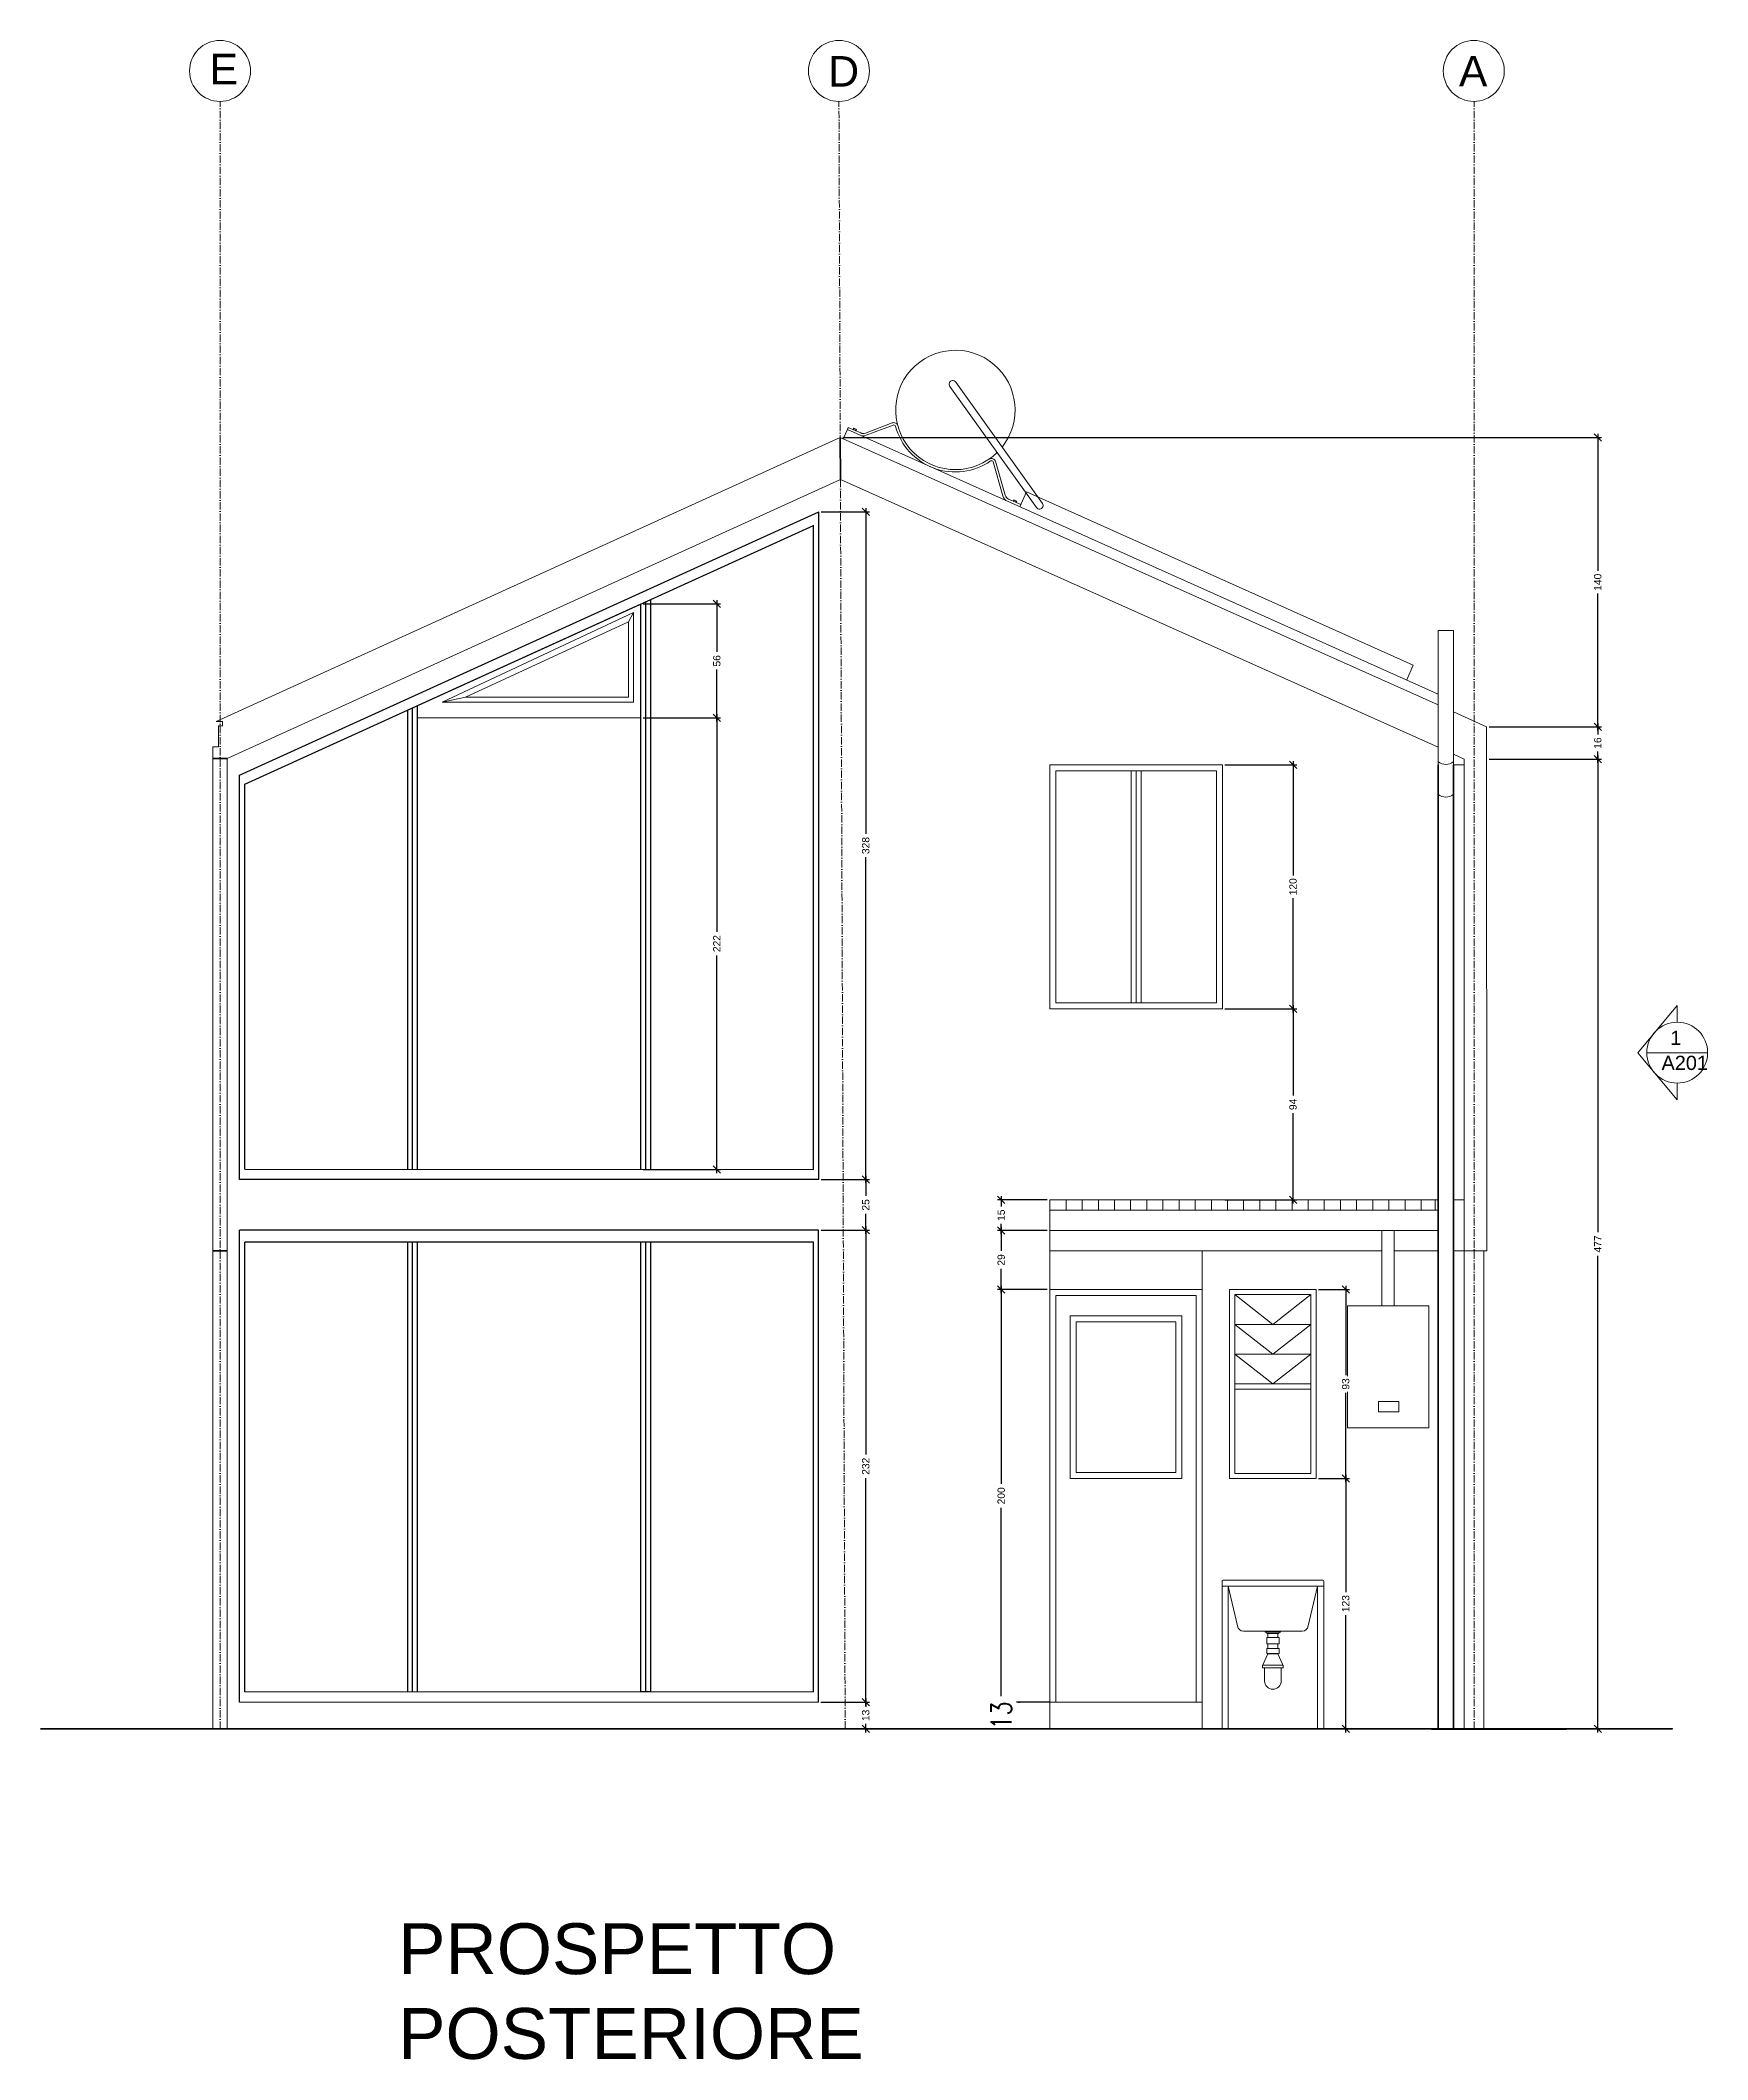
# Model space of a CAD drawing. Header units: inches. Extents: x 1080 to 7442, y 249 to 3242.
# Drawn here: x 6622 to 7442, y 2242 to 3235 of the extents above; entities that cross this region are included whole.
import ezdxf

# ---------------------------------------------------------------- set-up
doc = ezdxf.new("R2010")
doc.units = ezdxf.units.IN
doc.header["$MEASUREMENT"] = 0
doc.linetypes.add('ACAD_ISO10W100', pattern=[18, 12, -3, 0, -3])
doc.linetypes.add('AUSGEZOGEN', pattern=[0])
for name, color, linetype, lineweight in [('ARREDI', 8, 'Continuous', 18), ('INFISSI', 130, 'Continuous', 13), ('NUMERAZIONE', 30, 'Continuous', 25), ('quote nuove', 253, 'Continuous', 18), ('STRUTTURA', 7, 'Continuous', 35)]:
    doc.layers.add(name, color=color, linetype=linetype, lineweight=lineweight)
doc.styles.add('ARIAL', font='Arial.ttf')
doc.styles.add('E-ROMANS', font='romans.shx', dxfattribs={"width": 0.8})
doc.styles.get("Standard").update_dxf_attribs({"font": 'Arial.ttf'})
doc.dimstyles.new('Copia di 1', dxfattribs={"dimscale": 0.001, "dimtxt": 10000, "dimasz": 4000, "dimexe": 1.2, "dimexo": 1, "dimgap": 0.1, "dimtad": 0, "dimtoh": 1, "dimdec": 0, "dimzin": 0, "dimdsep": 46, "dimtxsty": 'E-ROMANS', "dimblk": 'OBLIQUE', "dimcen": 1.2, "dimclrd": 256, "dimclre": 256, "dimclrt": 256, "dimadec": 0, "dimazin": 0, "dimtfac": 1, "dimtdec": 0, "dimtmove": 1, "dimatfit": 3, "dimldrblk": 'OPEN90', "dimfxl": 1, "dimtfill": 1, "dimtolj": 1, "dimtzin": 0, "dimlwd": 0, "dimarcsym": 0})
doc.dimstyles.new('TICK_36', dxfattribs={"dimtxt": 3.6, "dimasz": 3.6, "dimexe": 1.8, "dimexo": 1.2, "dimgap": 1.8, "dimtad": 0, "dimdec": 0, "dimzin": 0, "dimdsep": 46, "dimtxsty": 'ARIAL', "dimblk": 'OBLIQUE', "dimcen": 1.8, "dimdle": 1.8, "dimclrd": 256, "dimclrt": 256, "dimadec": 0, "dimazin": 0, "dimtfac": 1, "dimtdec": 0, "dimtmove": 1, "dimatfit": 3, "dimldrblk": 'OPEN90', "dimfxl": 1, "dimtfill": 1, "dimtolj": 1, "dimtzin": 0, "dimarcsym": 0})

# ---------------------------------------------------------------- blocks, each defined once
blk = doc.blocks.new('_Oblique')
at = {"color": 0, "linetype": 'ByBlock', "lineweight": -2}
blk.add_line((-0.5, -0.5), (0.5, 0.5), dxfattribs=at)
blk = doc.blocks.new('*D290')
at = {"layer": 'ARREDI', "color": 0, "lineweight": -2, "transparency": 16777216}
for p, q in [((7005.54, 2417.97), (7029.37, 2417.97)), ((7005.54, 2404.89), (7029.37, 2404.89))]:
    blk.add_line(p, q, dxfattribs=at)
at = {"layer": 'ARREDI', "lineweight": -2, "transparency": 16777216}
for p, q in [((7027.57, 2419.77), (7027.57, 2415.63)), ((7027.57, 2403.09), (7027.57, 2407.22))]:
    blk.add_line(p, q, dxfattribs=at)
at = {"layer": 'ARREDI', "lineweight": -2, "transparency": 16777216, "xscale": 3.6, "yscale": 3.6, "zscale": 3.6}
for p, rotation in [((7027.57, 2417.97), 90), ((7027.57, 2404.89), 270)]:
    blk.add_blockref('_Oblique', p, dxfattribs=dict(at, rotation=rotation))
at = {"layer": 'ARREDI', "transparency": 16777216, "insert": (7027.57, 2411.43), "char_height": 3.6, "attachment_point": 5, "rotation": 90, "style": 'ARIAL', "bg_fill": 3, "box_fill_scale": 1.25, "bg_fill_color": 256, "bg_fill_true_color": 13158600, "bg_fill_transparency": 0}
blk.add_mtext('\\A1;13', dxfattribs=at)
blk = doc.blocks.new('_Open90')
at = {"color": 0, "linetype": 'ByBlock', "lineweight": -2}
for p, q in [((0, 0), (-1, 0)), ((-0.5, 0.5), (0, 0)), ((0, 0), (-0.5, -0.5))]:
    blk.add_line(p, q, dxfattribs=at)
blk = doc.blocks.new('*D279')
at = {"layer": 'ARREDI', "lineweight": -2, "transparency": 16777216}
for p, q in [((7027.57, 2651.79), (7027.57, 2539.74)), ((7027.57, 2416.09), (7027.57, 2528.13))]:
    blk.add_line(p, q, dxfattribs=at)
at = {"layer": 'ARREDI', "color": 0, "lineweight": -2, "transparency": 16777216}
for p, q in [((7005.61, 2649.99), (7029.37, 2649.99)), ((7005.54, 2417.89), (7029.37, 2417.89))]:
    blk.add_line(p, q, dxfattribs=at)
at = {"layer": 'ARREDI', "lineweight": -2, "transparency": 16777216, "xscale": 3.6, "yscale": 3.6, "zscale": 3.6}
for p, rotation in [((7027.57, 2649.99), 90), ((7027.57, 2417.89), 270)]:
    blk.add_blockref('_Oblique', p, dxfattribs=dict(at, rotation=rotation))
at = {"layer": 'ARREDI', "transparency": 16777216, "insert": (7027.57, 2533.94), "char_height": 3.6, "attachment_point": 5, "rotation": 90, "style": 'ARIAL', "bg_fill": 3, "box_fill_scale": 1.25, "bg_fill_color": 256, "bg_fill_true_color": 13158600, "bg_fill_transparency": 0}
blk.add_mtext('\\A1;232', dxfattribs=at)
blk = doc.blocks.new('*D291')
at = {"layer": 'ARREDI', "color": 0, "lineweight": -2, "transparency": 16777216}
for p, q in [((7005.62, 2674.97), (7029.37, 2674.97)), ((7005.61, 2649.97), (7029.37, 2649.97))]:
    blk.add_line(p, q, dxfattribs=at)
at = {"layer": 'ARREDI', "lineweight": -2, "transparency": 16777216}
for p, q in [((7027.57, 2676.77), (7027.57, 2666.9)), ((7027.57, 2648.17), (7027.57, 2658.04))]:
    blk.add_line(p, q, dxfattribs=at)
at = {"layer": 'ARREDI', "lineweight": -2, "transparency": 16777216, "xscale": 3.6, "yscale": 3.6, "zscale": 3.6}
for p, rotation in [((7027.57, 2674.97), 90), ((7027.57, 2649.97), 270)]:
    blk.add_blockref('_Oblique', p, dxfattribs=dict(at, rotation=rotation))
at = {"layer": 'ARREDI', "transparency": 16777216, "insert": (7027.57, 2662.47), "char_height": 3.6, "attachment_point": 5, "rotation": 90, "style": 'ARIAL', "bg_fill": 3, "box_fill_scale": 1.25, "bg_fill_color": 256, "bg_fill_true_color": 13158600, "bg_fill_transparency": 0}
blk.add_mtext('\\A1;25', dxfattribs=at)
blk = doc.blocks.new('*D292')
at = {"layer": 'ARREDI', "color": 0, "lineweight": -2, "transparency": 16777216}
for p, q in [((7005.71, 3003.34), (7029.37, 3003.34)), ((7005.62, 2674.97), (7029.37, 2674.97))]:
    blk.add_line(p, q, dxfattribs=at)
at = {"layer": 'ARREDI', "lineweight": -2, "transparency": 16777216}
for p, q in [((7027.57, 3005.14), (7027.57, 2844.91)), ((7027.57, 2673.17), (7027.57, 2833.4))]:
    blk.add_line(p, q, dxfattribs=at)
at = {"layer": 'ARREDI', "lineweight": -2, "transparency": 16777216, "xscale": 3.6, "yscale": 3.6, "zscale": 3.6}
for p, rotation in [((7027.57, 3003.34), 90), ((7027.57, 2674.97), 270)]:
    blk.add_blockref('_Oblique', p, dxfattribs=dict(at, rotation=rotation))
at = {"layer": 'ARREDI', "transparency": 16777216, "insert": (7027.57, 2839.16), "char_height": 3.6, "attachment_point": 5, "rotation": 90, "style": 'ARIAL', "bg_fill": 3, "box_fill_scale": 1.25, "bg_fill_color": 256, "bg_fill_true_color": 13158600, "bg_fill_transparency": 0}
blk.add_mtext('\\A1;328', dxfattribs=at)
blk = doc.blocks.new('*D293')
at = {"layer": 'ARREDI', "color": 0, "lineweight": -2, "transparency": 16777216}
for p, q in [((6918.18, 2901.99), (6956.13, 2901.99)), ((6918.12, 2679.91), (6956.13, 2679.91))]:
    blk.add_line(p, q, dxfattribs=at)
at = {"layer": 'ARREDI', "lineweight": -2, "transparency": 16777216}
for p, q in [((6954.33, 2903.79), (6954.33, 2796.76)), ((6954.33, 2678.11), (6954.33, 2785.15))]:
    blk.add_line(p, q, dxfattribs=at)
at = {"layer": 'ARREDI', "lineweight": -2, "transparency": 16777216, "xscale": 3.6, "yscale": 3.6, "zscale": 3.6}
for p, rotation in [((6954.33, 2901.99), 90), ((6954.33, 2679.91), 270)]:
    blk.add_blockref('_Oblique', p, dxfattribs=dict(at, rotation=rotation))
at = {"layer": 'ARREDI', "transparency": 16777216, "insert": (6954.33, 2790.95), "char_height": 3.6, "attachment_point": 5, "rotation": 90, "style": 'ARIAL', "bg_fill": 3, "box_fill_scale": 1.25, "bg_fill_color": 256, "bg_fill_true_color": 13158600, "bg_fill_transparency": 0}
blk.add_mtext('\\A1;222', dxfattribs=at)
blk = doc.blocks.new('*D294')
at = {"layer": 'ARREDI', "lineweight": -2, "transparency": 16777216}
for p, q in [((6954.33, 2959.81), (6954.33, 2934.36)), ((6954.33, 2900.19), (6954.33, 2925.65))]:
    blk.add_line(p, q, dxfattribs=at)
at = {"layer": 'ARREDI', "color": 0, "lineweight": -2, "transparency": 16777216}
for p, q in [((6918.18, 2958.01), (6956.13, 2958.01)), ((6918.18, 2901.99), (6956.13, 2901.99))]:
    blk.add_line(p, q, dxfattribs=at)
at = {"layer": 'ARREDI', "lineweight": -2, "transparency": 16777216, "xscale": 3.6, "yscale": 3.6, "zscale": 3.6}
for p, rotation in [((6954.33, 2958.01), 90), ((6954.33, 2901.99), 270)]:
    blk.add_blockref('_Oblique', p, dxfattribs=dict(at, rotation=rotation))
at = {"layer": 'ARREDI', "transparency": 16777216, "insert": (6954.33, 2930), "char_height": 3.6, "attachment_point": 5, "rotation": 90, "style": 'ARIAL', "bg_fill": 3, "box_fill_scale": 1.25, "bg_fill_color": 256, "bg_fill_true_color": 13158600, "bg_fill_transparency": 0}
blk.add_mtext('\\A1;56', dxfattribs=at)
blk = doc.blocks.new('*D295')
at = {"layer": 'ARREDI', "color": 0, "lineweight": -2, "transparency": 16777216}
for p, q in [((7250.22, 2527.89), (7265.41, 2527.89)), ((7250.97, 2404.89), (7265.41, 2404.89))]:
    blk.add_line(p, q, dxfattribs=at)
at = {"layer": 'ARREDI', "lineweight": -2, "transparency": 16777216}
for p, q in [((7263.61, 2529.69), (7263.61, 2471.99)), ((7263.61, 2403.09), (7263.61, 2460.78))]:
    blk.add_line(p, q, dxfattribs=at)
at = {"layer": 'ARREDI', "lineweight": -2, "transparency": 16777216, "xscale": 3.6, "yscale": 3.6, "zscale": 3.6}
for p, rotation in [((7263.61, 2527.89), 90), ((7263.61, 2404.89), 270)]:
    blk.add_blockref('_Oblique', p, dxfattribs=dict(at, rotation=rotation))
at = {"layer": 'ARREDI', "transparency": 16777216, "insert": (7263.61, 2466.39), "char_height": 3.6, "attachment_point": 5, "rotation": 90, "style": 'ARIAL', "bg_fill": 3, "box_fill_scale": 1.25, "bg_fill_color": 256, "bg_fill_true_color": 13158600, "bg_fill_transparency": 0}
blk.add_mtext('\\A1;123', dxfattribs=at)
blk = doc.blocks.new('*D296')
at = {"layer": 'ARREDI', "lineweight": -2, "transparency": 16777216}
for p, q in [((7263.61, 2622.69), (7263.61, 2578.74)), ((7263.61, 2526.09), (7263.61, 2570.03))]:
    blk.add_line(p, q, dxfattribs=at)
at = {"layer": 'ARREDI', "color": 0, "lineweight": -2, "transparency": 16777216}
for p, q in [((7250.22, 2620.89), (7265.41, 2620.89)), ((7250.22, 2527.89), (7265.41, 2527.89))]:
    blk.add_line(p, q, dxfattribs=at)
at = {"layer": 'ARREDI', "lineweight": -2, "transparency": 16777216, "xscale": 3.6, "yscale": 3.6, "zscale": 3.6}
for p, rotation in [((7263.61, 2620.89), 90), ((7263.61, 2527.89), 270)]:
    blk.add_blockref('_Oblique', p, dxfattribs=dict(at, rotation=rotation))
at = {"layer": 'ARREDI', "transparency": 16777216, "insert": (7263.61, 2574.39), "char_height": 3.6, "attachment_point": 5, "rotation": 90, "style": 'ARIAL', "bg_fill": 3, "box_fill_scale": 1.25, "bg_fill_color": 256, "bg_fill_true_color": 13158600, "bg_fill_transparency": 0}
blk.add_mtext('\\A1;93', dxfattribs=at)
blk = doc.blocks.new('*D297')
at = {"layer": 'ARREDI', "lineweight": -2, "transparency": 16777216}
for p, q in [((7094.19, 2622.69), (7094.19, 2525.21)), ((7094.19, 2416.09), (7094.19, 2513.56))]:
    blk.add_line(p, q, dxfattribs=at)
at = {"layer": 'ARREDI', "color": 0, "lineweight": -2, "transparency": 16777216}
for p, q in [((7116.82, 2620.89), (7092.39, 2620.89)), ((7116.82, 2417.89), (7092.39, 2417.89))]:
    blk.add_line(p, q, dxfattribs=at)
at = {"layer": 'ARREDI', "lineweight": -2, "transparency": 16777216, "xscale": 3.6, "yscale": 3.6, "zscale": 3.6}
for p, rotation in [((7094.19, 2620.89), 90), ((7094.19, 2417.89), 270)]:
    blk.add_blockref('_Oblique', p, dxfattribs=dict(at, rotation=rotation))
at = {"layer": 'ARREDI', "transparency": 16777216, "insert": (7094.19, 2519.39), "char_height": 3.6, "attachment_point": 5, "rotation": 90, "style": 'ARIAL', "bg_fill": 3, "box_fill_scale": 1.25, "bg_fill_color": 256, "bg_fill_true_color": 13158600, "bg_fill_transparency": 0}
blk.add_mtext('\\A1;200', dxfattribs=at)
blk = doc.blocks.new('*D298')
at = {"layer": 'ARREDI', "linetype": 'ACAD_ISO10W100', "lineweight": -2, "transparency": 16777216}
for p, q in [((7118.02, 2417.89), (7094.19, 2417.89)), ((7020.02, 2404.89), (7094.19, 2404.89))]:
    blk.add_line(p, q, dxfattribs=at)
at = {"layer": 'ARREDI', "lineweight": 0, "transparency": 16777216}
for p, q in [((7094.19, 2417.89), (7094.19, 2417.29)), ((7094.19, 2404.89), (7094.19, 2405.48))]:
    blk.add_line(p, q, dxfattribs=at)
at = {"layer": 'ARREDI', "lineweight": 0, "transparency": 16777216, "xscale": 4, "yscale": 4, "zscale": 4}
for p, rotation in [((7094.19, 2417.89), 90), ((7094.19, 2404.89), 270)]:
    blk.add_blockref('_Oblique', p, dxfattribs=dict(at, rotation=rotation))
at = {"layer": 'ARREDI', "transparency": 16777216, "insert": (7094.19, 2411.39), "char_height": 10, "attachment_point": 5, "rotation": 90, "style": 'E-ROMANS', "bg_fill": 3, "box_fill_scale": 1.25, "bg_fill_color": 256, "bg_fill_true_color": 13158600, "bg_fill_transparency": 0}
blk.add_mtext('\\A1;13', dxfattribs=at)
blk = doc.blocks.new('*D280')
at = {"layer": 'ARREDI', "color": 0, "lineweight": -2, "transparency": 16777216}
for p, q in [((7334.1, 2881.6), (7389.33, 2881.6)), ((7323.04, 2404.89), (7389.33, 2404.89))]:
    blk.add_line(p, q, dxfattribs=at)
at = {"layer": 'ARREDI', "lineweight": -2, "transparency": 16777216}
for p, q in [((7387.53, 2883.4), (7387.53, 2649.1)), ((7387.53, 2403.09), (7387.53, 2637.39))]:
    blk.add_line(p, q, dxfattribs=at)
at = {"layer": 'ARREDI', "lineweight": -2, "transparency": 16777216, "xscale": 3.6, "yscale": 3.6, "zscale": 3.6}
for p, rotation in [((7387.53, 2881.6), 90), ((7387.53, 2404.89), 270)]:
    blk.add_blockref('_Oblique', p, dxfattribs=dict(at, rotation=rotation))
at = {"layer": 'ARREDI', "transparency": 16777216, "insert": (7387.53, 2643.24), "char_height": 3.6, "attachment_point": 5, "rotation": 90, "style": 'ARIAL', "bg_fill": 3, "box_fill_scale": 1.25, "bg_fill_color": 256, "bg_fill_true_color": 13158600, "bg_fill_transparency": 0}
blk.add_mtext('\\A1;477', dxfattribs=at)
blk = doc.blocks.new('*D281')
at = {"layer": 'ARREDI', "color": 0, "lineweight": -2, "transparency": 16777216}
for p, q in [((7334.09, 2897.5), (7389.33, 2897.5)), ((7334.1, 2881.6), (7389.33, 2881.6))]:
    blk.add_line(p, q, dxfattribs=at)
at = {"layer": 'ARREDI', "lineweight": -2, "transparency": 16777216}
for p, q in [((7387.53, 2899.3), (7387.53, 2893.75)), ((7387.53, 2879.8), (7387.53, 2885.34))]:
    blk.add_line(p, q, dxfattribs=at)
at = {"layer": 'ARREDI', "lineweight": -2, "transparency": 16777216, "xscale": 3.6, "yscale": 3.6, "zscale": 3.6}
for p, rotation in [((7387.53, 2897.5), 90), ((7387.53, 2881.6), 270)]:
    blk.add_blockref('_Oblique', p, dxfattribs=dict(at, rotation=rotation))
at = {"layer": 'ARREDI', "transparency": 16777216, "insert": (7387.53, 2889.55), "char_height": 3.6, "attachment_point": 5, "rotation": 90, "style": 'ARIAL', "bg_fill": 3, "box_fill_scale": 1.25, "bg_fill_color": 256, "bg_fill_true_color": 13158600, "bg_fill_transparency": 0}
blk.add_mtext('\\A1;16', dxfattribs=at)
blk = doc.blocks.new('*D299')
at = {"layer": 'ARREDI', "color": 0, "lineweight": -2, "transparency": 16777216}
for p, q in [((7016.22, 3039.79), (7389.33, 3039.79)), ((7334.09, 2897.5), (7389.33, 2897.5))]:
    blk.add_line(p, q, dxfattribs=at)
at = {"layer": 'ARREDI', "lineweight": -2, "transparency": 16777216}
for p, q in [((7387.53, 3041.59), (7387.53, 2974.25)), ((7387.53, 2895.7), (7387.53, 2963.04))]:
    blk.add_line(p, q, dxfattribs=at)
at = {"layer": 'ARREDI', "lineweight": -2, "transparency": 16777216, "xscale": 3.6, "yscale": 3.6, "zscale": 3.6}
for p, rotation in [((7387.53, 3039.79), 90), ((7387.53, 2897.5), 270)]:
    blk.add_blockref('_Oblique', p, dxfattribs=dict(at, rotation=rotation))
at = {"layer": 'ARREDI', "transparency": 16777216, "insert": (7387.53, 2968.64), "char_height": 3.6, "attachment_point": 5, "rotation": 90, "style": 'ARIAL', "bg_fill": 3, "box_fill_scale": 1.25, "bg_fill_color": 256, "bg_fill_true_color": 13158600, "bg_fill_transparency": 0}
blk.add_mtext('\\A1;140', dxfattribs=at)
blk = doc.blocks.new('*D300')
at = {"layer": 'ARREDI', "lineweight": -2, "transparency": 16777216}
for p, q in [((7094.19, 2651.69), (7094.19, 2639.81)), ((7094.19, 2619.09), (7094.19, 2630.96))]:
    blk.add_line(p, q, dxfattribs=at)
at = {"layer": 'ARREDI', "color": 0, "lineweight": -2, "transparency": 16777216}
for p, q in [((7116.82, 2649.89), (7092.39, 2649.89)), ((7116.82, 2620.89), (7092.39, 2620.89))]:
    blk.add_line(p, q, dxfattribs=at)
at = {"layer": 'ARREDI', "lineweight": -2, "transparency": 16777216, "xscale": 3.6, "yscale": 3.6, "zscale": 3.6}
for p, rotation in [((7094.19, 2649.89), 90), ((7094.19, 2620.89), 270)]:
    blk.add_blockref('_Oblique', p, dxfattribs=dict(at, rotation=rotation))
at = {"layer": 'ARREDI', "transparency": 16777216, "insert": (7094.19, 2635.39), "char_height": 3.6, "attachment_point": 5, "rotation": 90, "style": 'ARIAL', "bg_fill": 3, "box_fill_scale": 1.25, "bg_fill_color": 256, "bg_fill_true_color": 13158600, "bg_fill_transparency": 0}
blk.add_mtext('\\A1;29', dxfattribs=at)
blk = doc.blocks.new('*D282')
at = {"layer": 'ARREDI', "color": 0, "lineweight": -2, "transparency": 16777216}
for p, q in [((7116.82, 2664.89), (7092.39, 2664.89)), ((7116.82, 2649.89), (7092.39, 2649.89))]:
    blk.add_line(p, q, dxfattribs=at)
at = {"layer": 'ARREDI', "lineweight": -2, "transparency": 16777216}
for p, q in [((7094.19, 2666.69), (7094.19, 2661.59)), ((7094.19, 2648.09), (7094.19, 2653.18))]:
    blk.add_line(p, q, dxfattribs=at)
at = {"layer": 'ARREDI', "lineweight": -2, "transparency": 16777216, "xscale": 3.6, "yscale": 3.6, "zscale": 3.6}
for p, rotation in [((7094.19, 2664.89), 90), ((7094.19, 2649.89), 270)]:
    blk.add_blockref('_Oblique', p, dxfattribs=dict(at, rotation=rotation))
at = {"layer": 'ARREDI', "transparency": 16777216, "insert": (7094.19, 2657.39), "char_height": 3.6, "attachment_point": 5, "rotation": 90, "style": 'ARIAL', "bg_fill": 3, "box_fill_scale": 1.25, "bg_fill_color": 256, "bg_fill_true_color": 13158600, "bg_fill_transparency": 0}
blk.add_mtext('\\A1;15', dxfattribs=at)
blk = doc.blocks.new('*D301')
at = {"layer": 'ARREDI', "lineweight": -2, "transparency": 16777216}
for p, q in [((7237.69, 2880.69), (7237.69, 2824.49)), ((7237.69, 2757.09), (7237.69, 2813.28))]:
    blk.add_line(p, q, dxfattribs=at)
at = {"layer": 'ARREDI', "color": 0, "lineweight": -2, "transparency": 16777216}
for p, q in [((7204.22, 2878.89), (7239.49, 2878.89)), ((7204.22, 2758.89), (7239.49, 2758.89))]:
    blk.add_line(p, q, dxfattribs=at)
at = {"layer": 'ARREDI', "lineweight": -2, "transparency": 16777216, "xscale": 3.6, "yscale": 3.6, "zscale": 3.6}
for p, rotation in [((7237.69, 2878.89), 90), ((7237.69, 2758.89), 270)]:
    blk.add_blockref('_Oblique', p, dxfattribs=dict(at, rotation=rotation))
at = {"layer": 'ARREDI', "transparency": 16777216, "insert": (7237.69, 2818.89), "char_height": 3.6, "attachment_point": 5, "rotation": 90, "style": 'ARIAL', "bg_fill": 3, "box_fill_scale": 1.25, "bg_fill_color": 256, "bg_fill_true_color": 13158600, "bg_fill_transparency": 0}
blk.add_mtext('\\A1;120', dxfattribs=at)
blk = doc.blocks.new('*D283')
at = {"layer": 'ARREDI', "lineweight": -2, "transparency": 16777216}
for p, q in [((7237.69, 2760.69), (7237.69, 2716.24)), ((7237.69, 2663.09), (7237.69, 2707.53))]:
    blk.add_line(p, q, dxfattribs=at)
at = {"layer": 'ARREDI', "color": 0, "lineweight": -2, "transparency": 16777216}
for p, q in [((7204.22, 2758.89), (7239.49, 2758.89)), ((7204.22, 2664.89), (7239.49, 2664.89))]:
    blk.add_line(p, q, dxfattribs=at)
at = {"layer": 'ARREDI', "lineweight": -2, "transparency": 16777216, "xscale": 3.6, "yscale": 3.6, "zscale": 3.6}
for p, rotation in [((7237.69, 2758.89), 90), ((7237.69, 2664.89), 270)]:
    blk.add_blockref('_Oblique', p, dxfattribs=dict(at, rotation=rotation))
at = {"layer": 'ARREDI', "transparency": 16777216, "insert": (7237.69, 2711.89), "char_height": 3.6, "attachment_point": 5, "rotation": 90, "style": 'ARIAL', "bg_fill": 3, "box_fill_scale": 1.25, "bg_fill_color": 256, "bg_fill_true_color": 13158600, "bg_fill_transparency": 0}
blk.add_mtext('\\A1;94', dxfattribs=at)

msp = doc.modelspace()

# ---------------------------------------------------------------- hatches: boundary and pattern name
at = {"layer": 'ARREDI'}
h = msp.add_hatch(dxfattribs=at)
h.set_pattern_fill('LINE', color=256, scale=2.5, angle=270, style=0)
h.set_pattern_definition([(90, (53076.264, -78.546), (-7.9375, 2e-15), [])])
h.paths.add_polyline_path([(7307.66, 2664.89), (7118.02, 2664.89), (7118.02, 2659.89), (7307.66, 2659.89)])

# ---------------------------------------------------------------- linework, layer by layer
for p, q in [((7068.91, 3064.95), (7111.56, 3005.34)), ((7071.79, 3067.06), (7114.45, 3007.43)), ((7019, 3044.76), (7018.52, 3043.7)), ((7019, 3044.76), (7025.11, 3042.03)), ((7021.61, 3044.34), (7021.36, 3043.77)), ((7021.91, 3044.2), (7021.65, 3043.63)), ((7023.02, 3043.77), (7021.68, 3044.36)), ((7022.49, 3043.26), (7022.75, 3043.83)), ((7022.79, 3043.12), (7023.05, 3043.69)), ((7040.58, 3047), (7027.38, 3041.96)), ((7041, 3045.92), (7027.8, 3040.88)), ((7095.03, 3011.08), (7090.26, 3027.85)), ((7096.14, 3011.4), (7091.39, 3028.15)), ((7097.79, 3009.5), (7103.83, 3006.8)), ((7100.37, 3009.09), (7100.11, 3008.52)), ((7100.67, 3008.96), (7100.41, 3008.38)), ((7101.78, 3008.52), (7100.44, 3009.12)), ((7101.25, 3008.01), (7101.51, 3008.58)), ((7101.55, 3007.88), (7101.81, 3008.45)), ((7103.83, 3006.8), (7103.36, 3005.74)), ((6711.28, 2900.08), (6708.19, 2900.08)), ((6711.28, 2898.09), (6711.28, 2900.08)), ((6709.19, 2887.76), (6709.19, 2898.09)), ((6709.19, 2898.09), (6711.28, 2898.09)), ((6706.47, 2887.71), (6709.19, 2887.76)), ((6706.47, 2881.89), (6706.47, 2887.71)), ((6713.53, 2881.89), (6706.47, 2881.89)), ((7316.58, 2878.89), (7321.82, 2878.89)), ((7118.02, 2664.89), (7309.08, 2664.89)), ((7307.66, 2659.89), (7307.66, 2664.89)), ((7316.58, 2664.89), (7321.82, 2664.89)), ((7118.02, 2649.89), (7118.02, 2639.89)), ((7281.44, 2644.89), (7281.44, 2649.89)), ((7287.44, 2644.89), (7287.44, 2649.89)), ((7281.44, 2639.89), (7118.02, 2639.89)), ((7118.02, 2620.89), (7118.02, 2639.89)), ((7193.02, 2620.89), (7193.02, 2639.89)), ((7309.08, 2639.89), (7287.44, 2639.89)), ((7332.92, 2639.89), (7316.58, 2639.89)), ((7202.77, 2477.39), (7202.77, 2475.39)), ((7202.77, 2477.39), (7202.77, 2404.89)), ((7252.27, 2477.89), (7203.27, 2477.89)), ((7252.27, 2474.89), (7203.27, 2474.89)), ((7205.77, 2474.89), (7210.36, 2455.39)), ((7205.77, 2474.89), (7205.77, 2404.89)), ((7249.77, 2474.89), (7245.19, 2455.39)), ((7249.77, 2474.89), (7249.77, 2404.89)), ((7252.77, 2477.39), (7252.77, 2404.89)), ((7242.23, 2452.89), (7213.31, 2452.89)), ((7225.29, 2449.66), (7225.29, 2451.63)), ((7225.29, 2444.31), (7225.29, 2446.62)), ((7230.29, 2449.66), (7230.29, 2451.63)), ((7230.29, 2444.31), (7230.29, 2446.62)), ((7223.7, 2434.88), (7223.7, 2428.36)), ((7225.29, 2441.7), (7225.29, 2441.89)), ((7230.29, 2441.7), (7225.29, 2441.7)), ((7230.29, 2441.7), (7230.29, 2441.89)), ((7231.89, 2434.88), (7231.89, 2428.36)), ((7202.77, 2404.89), (7193.02, 2404.89)), ((7249.77, 2404.89), (7205.77, 2404.89)), ((7309.08, 2404.89), (7252.77, 2404.89)), ((7318.52, 2404.89), (7316.58, 2404.89))]:
    msp.add_line(p, q, dxfattribs=at)
for points in [[(7018.52, 3043.7), (7016.48, 3039.14)], [(7309.08, 2913.67), (7018.52, 3043.7)], [(7106.62, 3013.04), (7103.36, 3005.74)], [(7296.85, 2927.91), (7106.62, 3013.04)], [(7316.58, 2878.89), (7316.58, 2904.84), (7316.58, 2944.84), (7309.08, 2944.84), (7309.08, 2878.89)], [(7296.85, 2927.91), (7293.59, 2920.61)], [(7281.44, 2612.89), (7281.44, 2644.89)], [(7287.44, 2612.89), (7287.44, 2644.89)], [(7264.44, 2612.89), (7304.44, 2612.89), (7304.44, 2552.89), (7264.44, 2552.89), (7264.44, 2612.89)], [(7279.71, 2565.74), (7289.71, 2565.74), (7289.71, 2560.74), (7279.71, 2560.74), (7279.71, 2565.74)], [(7224.59, 2452.32), (7224.89, 2451.63), (7227.79, 2451.63)], [(7230.99, 2452.32), (7230.7, 2451.63), (7227.79, 2451.63)], [(7225.29, 2441.7), (7223.05, 2436.55), (7223.05, 2436.08), (7223.05, 2436.08)], [(7230.29, 2441.7), (7232.53, 2436.55), (7232.53, 2436.08), (7232.53, 2436.08)]]:
    msp.add_lwpolyline(points, dxfattribs=at)
for points in [[(6713.58, 2881.89), (6706.47, 2881.89), (6706.47, 2404.89), (6713.58, 2404.89)], [(7231.53, 2452.89), (7224.05, 2452.89), (7224.05, 2452.32), (7231.53, 2452.32)], [(7230.85, 2449.66), (7224.74, 2449.66), (7224.74, 2446.62), (7230.85, 2446.62)], [(7230.85, 2444.31), (7224.74, 2444.31), (7224.74, 2441.89), (7230.85, 2441.89)], [(7232.89, 2436.08), (7222.7, 2436.08), (7222.7, 2434.88), (7232.89, 2434.88)]]:
    msp.add_lwpolyline(points, close=True, dxfattribs=at)
for centre, radius, start, end in [((7071.64, 3053.37), 29.36, 321.56273, 314.43162), ((7070.34, 3066.01), 1.78, 35.28159, 216.49816), ((7021.4, 3043.74), 0.0537, 155.88988, 245.88988), ((7021.61, 3043.65), 0.0537, 245.88988, 335.88988), ((7021.66, 3044.32), 0.0537, 65.88988, 155.88988), ((7021.7, 3043.61), 0.0537, 155.88988, 245.88988), ((7021.86, 3044.23), 0.0537, 335.88988, 65.88988), ((7021.96, 3044.18), 0.0537, 65.88988, 155.88988), ((7022.44, 3043.28), 0.0537, 245.88988, 335.88988), ((7022.54, 3043.23), 0.0537, 155.88988, 245.88988), ((7022.7, 3043.85), 0.0537, 335.88988, 65.88988), ((7022.74, 3043.14), 0.0537, 245.88988, 335.88988), ((7022.8, 3043.81), 0.0537, 65.88988, 155.88988), ((7023, 3043.72), 0.0537, 335.88988, 65.88988), ((7026.32, 3044.75), 4.14, 245.88988, 290.88988), ((7026.32, 3044.75), 2.98, 245.88988, 290.88988), ((7041.33, 3045.05), 2.08, 19.80493, 110.88988), ((7041.33, 3045.05), 0.927, 22.56824, 110.86066), ((7071.64, 3053.37), 30.52, 195.11438, 304.64968), ((7089.43, 3027.44), 2.08, 20.00847, 120.11059), ((7089.43, 3027.44), 0.926, 26.37705, 117.69172), ((7099.01, 3012.22), 4.14, 195.88988, 245.88988), ((7099.01, 3012.22), 2.98, 195.88988, 245.88988), ((7100.42, 3009.07), 0.0537, 65.88988, 155.88988), ((7100.62, 3008.98), 0.0537, 335.88988, 65.88988), ((7100.72, 3008.93), 0.0537, 65.88988, 155.88988), ((7101.46, 3008.6), 0.0537, 335.88988, 65.88988), ((7101.56, 3008.56), 0.0537, 65.88988, 155.88988), ((7100.16, 3008.5), 0.0537, 155.88988, 245.88988), ((7100.36, 3008.41), 0.0537, 245.88988, 335.88988), ((7100.46, 3008.36), 0.0537, 155.88988, 245.88988), ((7101.2, 3008.03), 0.0537, 245.88988, 335.88988), ((7101.3, 3007.99), 0.0537, 155.88988, 245.88988), ((7101.5, 3007.9), 0.0537, 245.88988, 335.88988), ((7101.76, 3008.47), 0.0537, 335.88988, 65.88988), ((7113.01, 3006.38), 1.78, 214.92001, 35.88988), ((7312.83, 2884.95), 5.89, 230.43491, 309.56509), ((7312.83, 2868.85), 5.89, 230.43491, 309.56509), ((7203.27, 2477.39), 0.5, 90, 180), ((7203.27, 2475.39), 0.5, 180, 270), ((7252.27, 2477.39), 0.5, 0, 90), ((7252.27, 2475.39), 0.5, 270, 0), ((7213.31, 2455.89), 3, 189.46232, 270), ((7242.23, 2455.89), 3, 270, 350.53768), ((7227.79, 2428.36), 4.09, 180, 0)]:
    msp.add_arc(centre, radius, start, end, dxfattribs=at)
at = {"layer": 'INFISSI', "color": 4, "lineweight": -2}
for p, q in [((6719.65, 2873.71), (7004.51, 3003.34)), ((7004.42, 2674.97), (7004.51, 3003.34)), ((6722.15, 2869.36), (7001.84, 2996.62)), ((7001.84, 2679.89), (7001.84, 2996.63)), ((6919.41, 2679.91), (6919.41, 2959.12)), ((6921.84, 2679.91), (6921.84, 2960.23)), ((6916.98, 2679.91), (6916.98, 2958.02)), ((6802.35, 2679.95), (6802.35, 2905.85)), ((6804.65, 2679.94), (6804.65, 2906.9)), ((6807.2, 2679.94), (6807.2, 2908.06)), ((6719.65, 2674.97), (6719.65, 2873.71)), ((6722.15, 2679.97), (6722.15, 2869.36)), ((6719.65, 2674.97), (6719.65, 2679.97)), ((7004.42, 2674.97), (6719.65, 2674.97)), ((6722.15, 2679.97), (7001.84, 2679.89)), ((6719.65, 2417.97), (6719.65, 2649.97)), ((7004.41, 2649.97), (6719.65, 2649.97)), ((7001.84, 2644.05), (6722.15, 2644.05)), ((6722.15, 2422.97), (6722.15, 2644.05)), ((6802.35, 2422.97), (6802.35, 2644.05)), ((6804.65, 2422.97), (6804.65, 2644.05)), ((6807.2, 2422.97), (6807.2, 2644.05)), ((6916.98, 2422.97), (6916.98, 2644.05)), ((6919.41, 2422.97), (6919.41, 2644.05)), ((6921.84, 2422.97), (6921.84, 2644.05)), ((7001.84, 2422.97), (7001.84, 2644.05)), ((7004.34, 2417.97), (7004.41, 2649.97)), ((6921.84, 2422.97), (6916.98, 2422.97))]:
    msp.add_line(p, q, dxfattribs=at)
at = {"layer": 'INFISSI', "linetype": 'AUSGEZOGEN'}
for p, q in [((6802.35, 2905.85), (6916.98, 2958.01)), ((6819.26, 2909.61), (6913.33, 2953.75)), ((6830.68, 2912.09), (6910.89, 2949.12)), ((6910.89, 2949.12), (6910.89, 2912.09)), ((6913.33, 2953.75), (6913.33, 2909.65)), ((6916.98, 2958.01), (6916.98, 2901.99)), ((6913.33, 2909.65), (6819.26, 2909.61)), ((6910.89, 2912.09), (6830.68, 2912.09))]:
    msp.add_line(p, q, dxfattribs=at)
at = {"layer": 'INFISSI'}
for p, q in [((6913.33, 2953.75), (6910.89, 2949.12)), ((6819.26, 2909.61), (6830.68, 2912.09)), ((6916.98, 2901.99), (6807.2, 2901.99)), ((7193.02, 2620.89), (7193.02, 2404.89)), ((7183.02, 2607.89), (7128.02, 2607.89)), ((7128.02, 2607.89), (7128.02, 2527.89)), ((7180.02, 2604.89), (7131.02, 2604.89)), ((7131.02, 2604.89), (7131.02, 2530.89)), ((7180.02, 2530.89), (7180.02, 2604.89)), ((7183.02, 2607.89), (7183.02, 2527.89)), ((7183.02, 2527.89), (7128.02, 2527.89)), ((7180.02, 2530.89), (7131.02, 2530.89)), ((7118.02, 2519.89), (7118.02, 2404.89)), ((7118.02, 2417.89), (7193.02, 2417.89))]:
    msp.add_line(p, q, dxfattribs=at)
at = {"layer": 'INFISSI', "color": 4}
for p, q in [((7203.02, 2878.89), (7118.02, 2878.89)), ((7118.02, 2878.89), (7118.02, 2758.89)), ((7200.02, 2875.89), (7121.02, 2875.89)), ((7121.02, 2761.89), (7121.02, 2875.89)), ((7158.02, 2875.89), (7158.02, 2761.89)), ((7160.52, 2875.89), (7160.52, 2761.89)), ((7163.02, 2875.89), (7163.02, 2761.89)), ((7200.02, 2761.89), (7200.02, 2875.89)), ((7203.02, 2878.89), (7203.02, 2758.89)), ((7200.02, 2761.89), (7121.02, 2761.89)), ((7203.02, 2758.89), (7118.02, 2758.89)), ((7001.84, 2422.97), (6722.15, 2422.97)), ((7004.34, 2417.89), (6719.65, 2417.89))]:
    msp.add_line(p, q, dxfattribs=at)
at = {"layer": 'INFISSI'}
for points in [[(7193.02, 2620.89), (7193.02, 2620.89), (7118.02, 2620.89), (7118.02, 2417.89)], [(7190.02, 2417.89), (7190.02, 2617.89), (7121.02, 2617.89), (7121.02, 2417.89)]]:
    msp.add_lwpolyline(points, dxfattribs=at)
at = {"layer": 'INFISSI', "color": 4}
for points in [[(7206.52, 2527.89), (7206.52, 2620.89), (7249.02, 2620.89), (7249.02, 2527.89)], [(7209.02, 2530.39), (7209.02, 2618.39), (7246.52, 2618.39), (7246.52, 2530.39)]]:
    msp.add_lwpolyline(points, close=True, dxfattribs=at)
for points in [[(7209.02, 2618.39), (7227.77, 2603.72), (7246.52, 2618.39)], [(7209.02, 2603.72), (7246.52, 2603.72)], [(7209.02, 2603.72), (7227.77, 2589.05), (7246.52, 2603.72)], [(7209.02, 2589.05), (7246.52, 2589.05)], [(7209.02, 2589.05), (7227.77, 2574.39), (7246.52, 2589.05)], [(7209.02, 2574.39), (7246.52, 2574.39)], [(7209.02, 2571.89), (7246.52, 2571.89)]]:
    msp.add_lwpolyline(points, dxfattribs=at)
at = {"layer": 'NUMERAZIONE', "lineweight": 0}
for p, q in [((7407.23, 2737.31), (7426.63, 2760.55)), ((7426.63, 2760.55), (7426.63, 2752.26)), ((7407.23, 2737.31), (7426.63, 2714.07)), ((7411.67, 2737.31), (7441.58, 2737.31)), ((7426.63, 2714.07), (7426.63, 2722.35))]:
    msp.add_line(p, q, dxfattribs=at)
msp.add_circle((7426.63, 2737.31), 14.95, dxfattribs=at)
at = {"layer": 'quote nuove', "color": 253, "linetype": 'ACAD_ISO10W100', "lineweight": 0, "ltscale": 0.3}
msp.add_line((6710.02, 2404.89), (6710.02, 3205.09), dxfattribs=at)
at = {"layer": 'quote nuove', "color": 253, "lineweight": 0}
for centre in [(6710.02, 3220.09), (7014.39, 3220.09), (7326.6, 3220.09)]:
    msp.add_circle(centre, 15, dxfattribs=at)
at = {"layer": 'STRUTTURA', "color": 0}
for p, q in [((7015.09, 3019.17), (7015.02, 3039.79)), ((6706.47, 2881.89), (6713.58, 2881.89)), ((6706.47, 2881.89), (6713.53, 2881.89)), ((6706.47, 2639.89), (6713.53, 2639.89))]:
    msp.add_line(p, q, dxfattribs=at)
at = {"layer": 'STRUTTURA', "color": 0, "lineweight": 100}
msp.add_line((7305.83, 2404.89), (7372.23, 2404.89), dxfattribs=at)
at = {"layer": 'STRUTTURA', "color": 0}
for points in [[(7309.08, 2404.89), (7309.08, 2878.89)], [(7316.58, 2404.89), (7316.58, 2878.89)]]:
    msp.add_lwpolyline(points, dxfattribs=at)

# ---------------------------------------------------------------- texts
at = {"layer": 'NUMERAZIONE', "lineweight": 0, "char_height": 7}
for s, insert, attachment_point in [(' 1', (7420.5, 2748.1), 1), ('\\pt7,14;A201\\P', (7441.74, 2735.79), 3)]:
    msp.add_mtext_dynamic_manual_height_columns(s, width=18.8196, gutter_width=12.5, heights=[0], dxfattribs=dict(at, insert=insert, attachment_point=attachment_point))
at = {"layer": 'quote nuove', "color": 253, "lineweight": 0, "char_height": 15, "attachment_point": 1}
for s, insert in [('E', (6704.92, 3228.49)), ('D', (7009.16, 3227.36)), ('A', (7319.28, 3227.49))]:
    msp.add_mtext_dynamic_manual_height_columns(s, width=15.1923, gutter_width=12.5, heights=[0], dxfattribs=dict(at, insert=insert))
at = {"layer": 'STRUTTURA', "ltscale": 0.1, "insert": (6797.59, 2309.19), "char_height": 25, "attachment_point": 1}
msp.add_mtext_dynamic_manual_height_columns('PROSPETTO POSTERIORE', width=23.9932, gutter_width=12.5, heights=[0], dxfattribs=at)

# ---------------------------------------------------------------- next in the draw order: dimensions: what is measured, and where the dimension line sits
at = {"layer": 'ARREDI'}
for base, p1, p2, picture, middle in [((6954.33, 2679.91), (6916.98, 2901.99), (6916.92, 2679.91), '*D293', (6954.33, 2790.95)), ((7237.69, 2758.89), (7203.02, 2878.89), (7203.02, 2758.89), '*D301', (7237.69, 2818.89)), ((7387.53, 2404.89), (7332.9, 2881.6), (7321.84, 2404.89), '*D280', (7387.53, 2643.24)), ((7263.61, 2404.89), (7249.02, 2527.89), (7249.77, 2404.89), '*D295', (7263.61, 2466.39)), ((7027.57, 2404.89), (7004.34, 2417.97), (7004.34, 2404.89), '*D290', (7027.57, 2411.43))]:
    dim = msp.add_linear_dim(base=base, p1=p1, p2=p2, angle=90, dimstyle='TICK_36', dxfattribs=at)
    dim.commit()
    dim.dimension.update_dxf_attribs({"geometry": picture, "text_midpoint": middle})
dim = msp.add_linear_dim(base=(7094.19, 2417.89), p1=(7118.02, 2620.89), p2=(7118.02, 2417.89), angle=90, text='200', dimstyle='TICK_36', dxfattribs=at)
dim.commit()
dim.dimension.update_dxf_attribs({"geometry": '*D297', "text_midpoint": (7094.19, 2519.39)})

# ---------------------------------------------------------------- next in the draw order: linework, layer by layer
for p, q in [((7321.84, 2881.6), (7316.58, 2884.08)), ((7321.84, 2404.89), (7321.84, 2881.6)), ((7332.92, 2639.89), (7331.56, 2639.89)), ((7331.56, 2639.89), (7331.56, 2404.89)), ((7331.56, 2404.89), (7321.84, 2404.89))]:
    msp.add_line(p, q, dxfattribs=at)

# ---------------------------------------------------------------- next in the draw order: dimensions: what is measured, and where the dimension line sits
for base, p1, p2, picture, middle in [((6954.33, 2958.01), (6916.98, 2901.99), (6916.98, 2958.01), '*D294', (6954.33, 2930)), ((7387.53, 2897.5), (7332.9, 2881.6), (7332.89, 2897.5), '*D281', (7387.53, 2889.55)), ((7237.69, 2664.89), (7203.02, 2758.89), (7203.02, 2664.89), '*D283', (7237.69, 2711.89)), ((7027.57, 2649.99), (7004.34, 2417.89), (7004.41, 2649.99), '*D279', (7027.57, 2533.94)), ((7094.19, 2620.89), (7118.02, 2649.89), (7118.02, 2620.89), '*D300', (7094.19, 2635.39)), ((7263.61, 2620.89), (7249.02, 2527.89), (7249.02, 2620.89), '*D296', (7263.61, 2574.39))]:
    dim = msp.add_linear_dim(base=base, p1=p1, p2=p2, angle=90, dimstyle='TICK_36', dxfattribs=at)
    dim.commit()
    dim.dimension.update_dxf_attribs({"geometry": picture, "text_midpoint": middle})

# ---------------------------------------------------------------- next in the draw order: dimensions: what is measured, and where the dimension line sits
for base, p1, p2, dimstyle, picture, middle in [((7027.57, 2674.97), (7004.41, 2649.97), (7004.42, 2674.97), 'TICK_36', '*D291', (7027.57, 2662.47)), ((7094.19, 2649.89), (7118.02, 2664.89), (7118.02, 2649.89), 'TICK_36', '*D282', (7094.19, 2657.39)), ((7094.19, 2404.89), (7118.02, 2417.89), (7020.02, 2404.89), 'Copia di 1', '*D298', (7094.19, 2411.39))]:
    dim = msp.add_linear_dim(base=base, p1=p1, p2=p2, angle=90, dimstyle=dimstyle, dxfattribs=at)
    dim.commit()
    dim.dimension.update_dxf_attribs({"geometry": picture, "text_midpoint": middle})

# ---------------------------------------------------------------- next in the draw order: linework, layer by layer
msp.add_lwpolyline([(7118.02, 2649.89), (7309.08, 2649.89), (7309.08, 2659.85), (7118.02, 2659.85)], close=True, dxfattribs=at)
at = {"layer": 'STRUTTURA'}
msp.add_lwpolyline([(6621.67, 2404.89), (7424.27, 2404.89), (7424.27, 2404.89), (6621.67, 2404.89)], close=True, dxfattribs=at)

# ---------------------------------------------------------------- next in the draw order: dimensions: what is measured, and where the dimension line sits
at = {"layer": 'ARREDI'}
dim = msp.add_linear_dim(base=(7027.57, 3003.34), p1=(7004.42, 2674.97), p2=(7004.51, 3003.34), angle=90, dimstyle='TICK_36', dxfattribs=at)
dim.commit()
dim.dimension.update_dxf_attribs({"geometry": '*D292', "text_midpoint": (7027.57, 2839.16)})

# ---------------------------------------------------------------- next in the draw order: dimensions: what is measured, and where the dimension line sits
dim = msp.add_linear_dim(base=(7387.53, 3039.79), p1=(7332.89, 2897.5), p2=(7015.02, 3039.79), angle=90, text='140', dimstyle='TICK_36', dxfattribs=at)
dim.commit()
dim.dimension.update_dxf_attribs({"geometry": '*D299', "text_midpoint": (7387.53, 2968.64)})

# ---------------------------------------------------------------- next in the draw order: linework, layer by layer
for p, q in [((6708.19, 2900.08), (7015.02, 3039.79)), ((7015.02, 3039.79), (7309.08, 2908.34)), ((7015.09, 3019.17), (6713.53, 2881.89)), ((7309.08, 2887.5), (7015.09, 3019.17)), ((7309.08, 2908.34), (7309.08, 2887.5)), ((7316.58, 2904.84), (7332.89, 2897.5)), ((7332.89, 2897.5), (7332.92, 2639.89))]:
    msp.add_line(p, q, dxfattribs=at)
at = {"layer": 'quote nuove', "color": 253, "linetype": 'ACAD_ISO10W100', "lineweight": 0, "ltscale": 0.3}
for p, q in [((7017.45, 2404.93), (7014.39, 3205.09)), ((7326.7, 2404.89), (7326.69, 3205.09))]:
    msp.add_line(p, q, dxfattribs=at)

doc.saveas('drawing.dxf')
